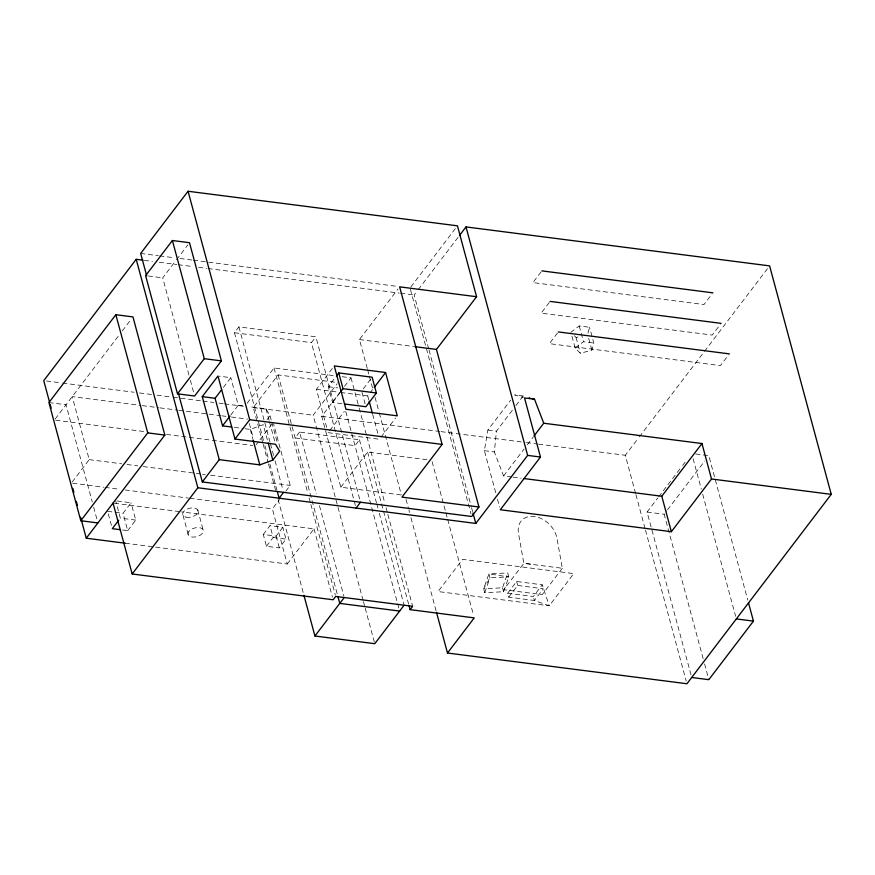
<?xml version="1.0" encoding="UTF-8"?>
<svg xmlns="http://www.w3.org/2000/svg" width="875" height="875" viewBox="0 0 875 875"><rect width="100%" height="100%" fill="white"/><g stroke="black" fill="none" stroke-linecap="round" stroke-linejoin="round"><path stroke-width="0.66" stroke-dasharray="4.38 3.28" d="M511.689 476.984L503.584 475.934L494.353 451.938L496.431 431.156L512.663 409.861M495.709 492.669L484.378 450.658L487.878 430.052L510.595 400.236M587.945 333.233L589.564 327.272L579.217 325.948L570.883 332.281M571.944 336.219L575.138 348.031L580.333 353.27L591.872 350.186L593.819 343.033L589.564 327.272M484.739 592.67L489.978 577.817L488.917 573.88L507.741 572.961L508.812 576.898L503.562 591.752L484.739 592.67L483.667 588.722L488.917 573.88L508.812 576.898L489.978 577.817L483.667 588.722L502.502 587.814L507.741 572.961M55.103 419.081L119.011 335.213M122.292 330.914L131.316 319.058M188.934 375.014L162.717 277.845L175.7 260.805M176.52 259.744L187.873 244.836M72.144 482.07L89.228 459.637L72.231 396.616L141.017 405.442M263.506 440.42L234.456 332.752L238.919 326.9L315.886 336.777L360.172 500.905M122.577 529.987L127.706 530.644L123.025 513.319L131.064 502.775L116.944 500.959M223.366 387.428L230.803 377.661L219.253 376.184M127.706 530.644L135.734 520.111L131.064 502.775M230.803 415.002L238.241 405.234L230.803 377.661M247.166 403.233L274.039 367.959L334.808 375.758M262.839 442.991L253.28 407.542L278.13 374.916L338.002 382.605M355.359 505.455L311.423 342.628L315.886 336.777M267.028 419.705L270.036 415.745L265.956 408.8L248.795 406.591M256.123 444.817L258.431 441.788M259.973 439.775L273.208 422.406M326.692 427.427L316.411 389.353L332.642 368.058M367.248 368.441L359.45 339.555L397.972 289.002M341.884 403.648L332.544 402.456L328.289 386.695L335.552 377.169M299.6 432.086L295.137 437.948L354.998 445.627L359.461 439.775L299.6 432.086L316.247 493.795M363.092 600.359L313.141 415.22L337.17 383.688M410.878 286.945L455.82 227.97M400.958 494.944L340.823 487.222L321.694 416.314L339.609 392.809M344.498 386.389L351.006 377.847L341.556 376.633M428.673 348.808L414.148 294.973L417.441 290.653M418.272 289.57L458.598 236.644M332.544 402.456L339.806 392.919M329.722 430.555L344.334 411.381M363.256 388.861L372.137 377.212M125.289 543.222L287.241 564.003L272.355 508.856L279.562 499.406M285.819 491.192L290.205 485.428L273.558 423.719M368.791 399.875L367.73 395.938L369.348 393.805M370.158 392.744L372.597 389.55M263.288 534.472L269.981 525.678L282.811 527.33L285.994 539.142L279.3 547.936L266.47 546.284L263.288 534.472L276.117 536.113L282.811 527.33M266.47 546.284L273.164 537.502L269.981 525.678M340.823 487.222L367.598 452.08L430.402 460.141M381.041 437.139L395.642 417.966M287.241 564.003L314.016 528.861L181.705 511.886M541.034 271.939L532.919 282.592L703.97 304.544L712.075 293.891M549.27 302.477L541.166 313.119L712.206 335.07L720.322 324.417M557.506 333.003L549.402 343.645L720.442 365.597L728.558 354.955M515.9 405.595L523.206 396.014L525.864 396.769M503.584 475.934L524.07 449.05M527.352 444.741L533.083 437.216M635.567 493.358L625.297 455.284L638.487 437.97M639.319 436.887L703.631 352.461M704.463 351.378L767.955 268.045M562.319 568.28L542.237 594.628L503.748 589.695L523.83 563.336L562.319 568.28L556.795 537.359A22.225 16.319 44.5 0 0 533.848 516.447A22.225 16.319 44.5 0 0 518.492 533.323L523.797 563.183L533.597 564.594M691.009 674.855L647.073 512.039L657.814 497.941M658.645 496.858L681.778 466.495M682.609 465.402L685.092 462.153M703.15 658.667L664.18 514.238L666.663 510.978M667.483 509.895L704.67 461.092M507.675 593.195L516.655 581.492L542.27 584.839L549.227 605.817L438.047 591.555L462.591 559.344L573.77 573.606L549.227 605.817L534.352 600.48L508.736 597.133L507.675 593.195L533.291 596.542L542.27 584.839M508.736 597.133L517.716 585.43L516.655 581.492M575.138 348.031L583.472 341.698L593.819 343.033M244.967 428.728L250.239 429.406L263.255 424.648L267.859 441.722M574.35 335.77L576.078 337.52L578.648 336.831M140.667 253.444L158.266 255.708M159.622 255.883L174.519 257.786M179.933 258.486L192.117 260.05M193.463 260.225L397.884 286.453M144.342 260.345L152.48 261.395M159.261 262.259L176.881 264.523M178.238 264.698L193.156 266.613M198.581 267.302L206.708 268.352M208.064 268.527L399.241 293.059M400.597 293.234L414.148 294.973M148.247 275.986L162.717 277.845M359.45 339.555L413.47 346.489M234.456 332.752L311.423 342.628M523.206 396.014L514.653 394.92L523.305 397.567M328.289 386.695L337.63 387.898M316.411 389.353L339.369 392.295M340.714 392.47L367.73 395.938M695.647 453.983L708.805 455.667L747.775 600.108M487.878 430.052L496.431 431.156M238.241 405.234L243.523 405.913M46.452 380.997L61.283 382.9M62.628 383.075L134.127 392.252M139.519 392.941L151.659 394.494M157.052 395.194L171.894 397.097M173.239 397.261L201.567 400.903M202.913 401.078L213.697 402.456M219.1 403.156L223.147 403.67M224.492 403.845L243.381 406.262M253.28 407.542L313.141 415.22M321.694 416.314L439.611 431.452M440.967 431.627L525 442.411M526.356 442.586L537.195 443.975M538.552 444.15L625.297 455.284M142.362 405.617L158.55 407.695M159.906 407.87L177.439 410.112M178.784 410.288L220.598 415.658M221.944 415.833L225.991 416.347M231.394 417.036L247.57 419.114M484.378 450.658L494.353 451.938M328.103 432.677L379.422 439.261M48.923 402.555L66.03 404.753L92.247 501.922M234.412 427.383L243.644 428.564M513.045 477.148L521.161 478.198M55.716 420.208L144.998 431.67M166.534 434.438L188.059 437.194M189.405 437.369L252.667 445.484M647.073 512.039L664.18 514.238M89.228 459.637L121.603 463.794M126.995 464.483L137.791 465.872M143.183 466.561L201.184 474.009M202.53 474.184L205.231 474.523M210.623 475.223L290.205 485.428M72.723 483.241L103.655 487.211M105 487.375L119.787 489.278M125.169 489.967L188.508 498.094M189.853 498.269L272.355 508.856M114.384 503.245L180.359 511.711M107.636 511.339L123.025 513.319M273.164 537.502L285.994 539.142M135.734 520.111L120.345 518.131L115.664 500.795M517.716 585.43L543.331 588.777L534.352 600.48L533.291 596.542M693.109 458.73L701.269 488.928M702.68 494.178L735.634 616.295M704.572 663.917L708.816 679.678M635.928 494.67L645.138 528.806M645.487 530.13L686.23 681.122M588.689 338.363L591.872 350.186M579.217 325.948L583.472 341.698M576.078 337.52L580.333 353.27M497.481 499.242L499.603 507.117M502.502 587.814L503.562 591.752M429.034 350.12L471.188 506.373M471.548 507.686L472.609 511.623M410.419 289.33L471.002 513.866M432.097 461.628L445.561 511.525M445.911 512.837L447.333 518.087M447.683 519.4L473.55 615.256M406.033 499.395L408.505 508.583M408.866 509.895L409.577 512.52M410.988 517.781L436.144 611.002M367.598 369.753L369.02 375.014M369.37 376.327L372.914 389.452M375.047 397.327L378.941 411.775M379.291 413.088L401.264 494.495M372.684 414.312L378.711 436.636M361.998 392.284L365.192 404.108M351.006 377.847L358.805 406.733M359.155 408.045L366.603 435.619M366.953 436.931L384.672 502.578M386.083 507.828L387.505 513.089M387.855 514.402L412.661 606.309M367.598 452.08L408.702 604.395M359.461 439.775L376.469 502.797M376.83 504.109L377.891 508.047M379.302 513.297L403.747 603.903M345.789 411.491L399.284 609.755M363.453 601.672L364.864 606.922M365.225 608.234L374.784 643.694M319.441 505.619L343.886 596.214M278.13 374.916L337.652 595.503M274.039 367.959L289.636 425.742M289.986 427.055L307.694 492.702M309.116 497.952L310.538 503.202M310.887 504.525L335.333 595.12M314.016 528.861L332.434 597.144M270.036 415.745L271.458 421.006M271.808 422.319L277.484 443.319M265.956 408.8L269.139 420.613M269.489 421.925L274.805 441.623M238.919 326.9L270.102 442.444M270.452 443.756L273.645 455.58M275.056 460.83L282.855 489.716M264.928 445.681L268.472 458.806M269.883 464.056L276.97 490.317M263.2 444.303L268.155 462.689M268.516 464.002L275.592 490.262M278.075 499.45L303.581 593.994M249.331 423.511L253.225 437.948M250.239 429.406L252.722 438.605M276.117 536.113L279.3 547.936M190.356 380.264L193.9 393.389M197.75 509.939L203.066 529.638M183.028 515.32L188.333 535.019M108.303 513.822L111.639 526.192M93.658 507.172L97.202 520.297M188.858 531.453L188.016 533.312A7.897 4.452 -15.1 0 0 192.128 537.009A7.897 4.452 -15.1 0 0 200.659 534.931L202.541 533.203A7.897 4.452 -15.1 0 0 200.539 527.898A7.897 4.452 -15.1 0 0 190.75 529.725L188.858 531.453M185.948 517.158A7.897 4.452 -15.1 0 0 198.067 511.645A7.897 4.452 -15.1 0 0 187.13 509.086A7.897 4.452 -15.1 0 0 185.948 517.158"/><path stroke-width="1.31" d="M142.986 260.17L136.205 259.306L43.75 380.647L49.416 401.658M178.577 393.936L202.311 481.917L471.712 516.491L478.942 506.997L436.428 349.431L476.58 296.723L457.45 225.827L188.059 191.253L140.667 253.444L146.694 275.767M125.289 543.222L86.264 538.212L164.85 435.083L132.956 316.903L115.85 314.716L48.923 402.555L80.806 520.734L97.912 522.933M172.397 240.516L145.622 275.647L177.505 393.827L194.611 396.014L221.386 360.883L189.492 242.703L172.397 240.516L204.28 358.684L177.505 393.827M80.806 520.734L147.744 432.884L115.85 314.716M219.275 459.659L202.267 396.637L217.973 376.02L234.981 439.042L275.516 444.248L279.606 451.205L272.825 460.108L259.809 464.866L219.275 459.659L202.311 481.917M118.77 520.188L112.306 528.675L120.006 529.659M231.777 427.044L222.534 425.852L215.097 398.278L221.714 389.605M222.534 425.852L229.972 416.084M459.419 235.561L466.003 226.92L769.606 265.88L831.25 494.353L686.941 683.747L447.486 653.023L474.25 617.881L410.112 609.645L412.661 606.309L335.683 596.433L333.145 599.769L132.169 573.978L197.848 487.769L136.205 259.306M234.981 439.042L249.703 419.716L188.059 191.253M336.361 376.108L338.778 372.936L372.137 377.212L376.381 392.973L365.903 406.733L344.553 403.998M340.616 391.869L343.033 388.686L338.778 372.936M283.566 492.341L279.103 498.192L277.331 491.63M374.216 387.417L385.58 372.509L334.261 365.925L345.953 409.259L397.272 415.844L385.58 372.509M356.07 508.08L360.533 502.217M476.58 296.723L399.613 286.847L442.127 444.412L401.964 497.12L478.942 506.997M404.108 605.216L374.784 643.694L314.923 636.005L344.236 597.527M533.903 436.133L543.736 423.227L534.516 399.23L531.847 398.475M197.848 487.769L475.803 523.436L527.647 455.394L466.003 226.92M534.516 399.23L524.53 397.95L540.477 457.034L500.314 509.742L671.355 531.694L711.517 478.986L701.958 443.537L543.736 423.227M671.355 531.694L661.795 496.245L701.958 443.537M748.486 602.733L753.441 621.119L708.816 679.678L691.709 677.48M541.844 270.878L712.895 292.83M550.091 301.405L721.131 323.356M558.327 331.931L729.367 353.883M414.816 346.664L436.428 349.431M204.28 358.684L221.386 360.883M343.033 388.686L376.381 392.973M202.267 396.637L215.097 398.278M249.703 419.716L442.127 444.412M527.647 455.394L540.477 457.034M711.517 478.986L831.25 494.353M523.862 478.537L661.795 496.245M147.744 432.884L164.85 435.083M736.334 618.92L753.441 621.119M399.645 611.067L339.773 603.389L338.002 596.816M529.189 397.72L529.856 397.906M472.959 512.936L475.803 523.436M436.494 612.314L447.486 653.023M369.141 401.188L372.334 413M409.052 605.708L410.112 609.645M268.22 443.034L272.825 460.108M303.942 595.306L314.923 636.005M253.083 439.917L259.809 464.866M113.039 503.07L132.169 573.978M50.127 404.283L51.188 408.22M72.8 488.316L73.861 492.253M76.344 501.452L77.405 505.389M80.598 517.202L86.264 538.212"/></g></svg>
